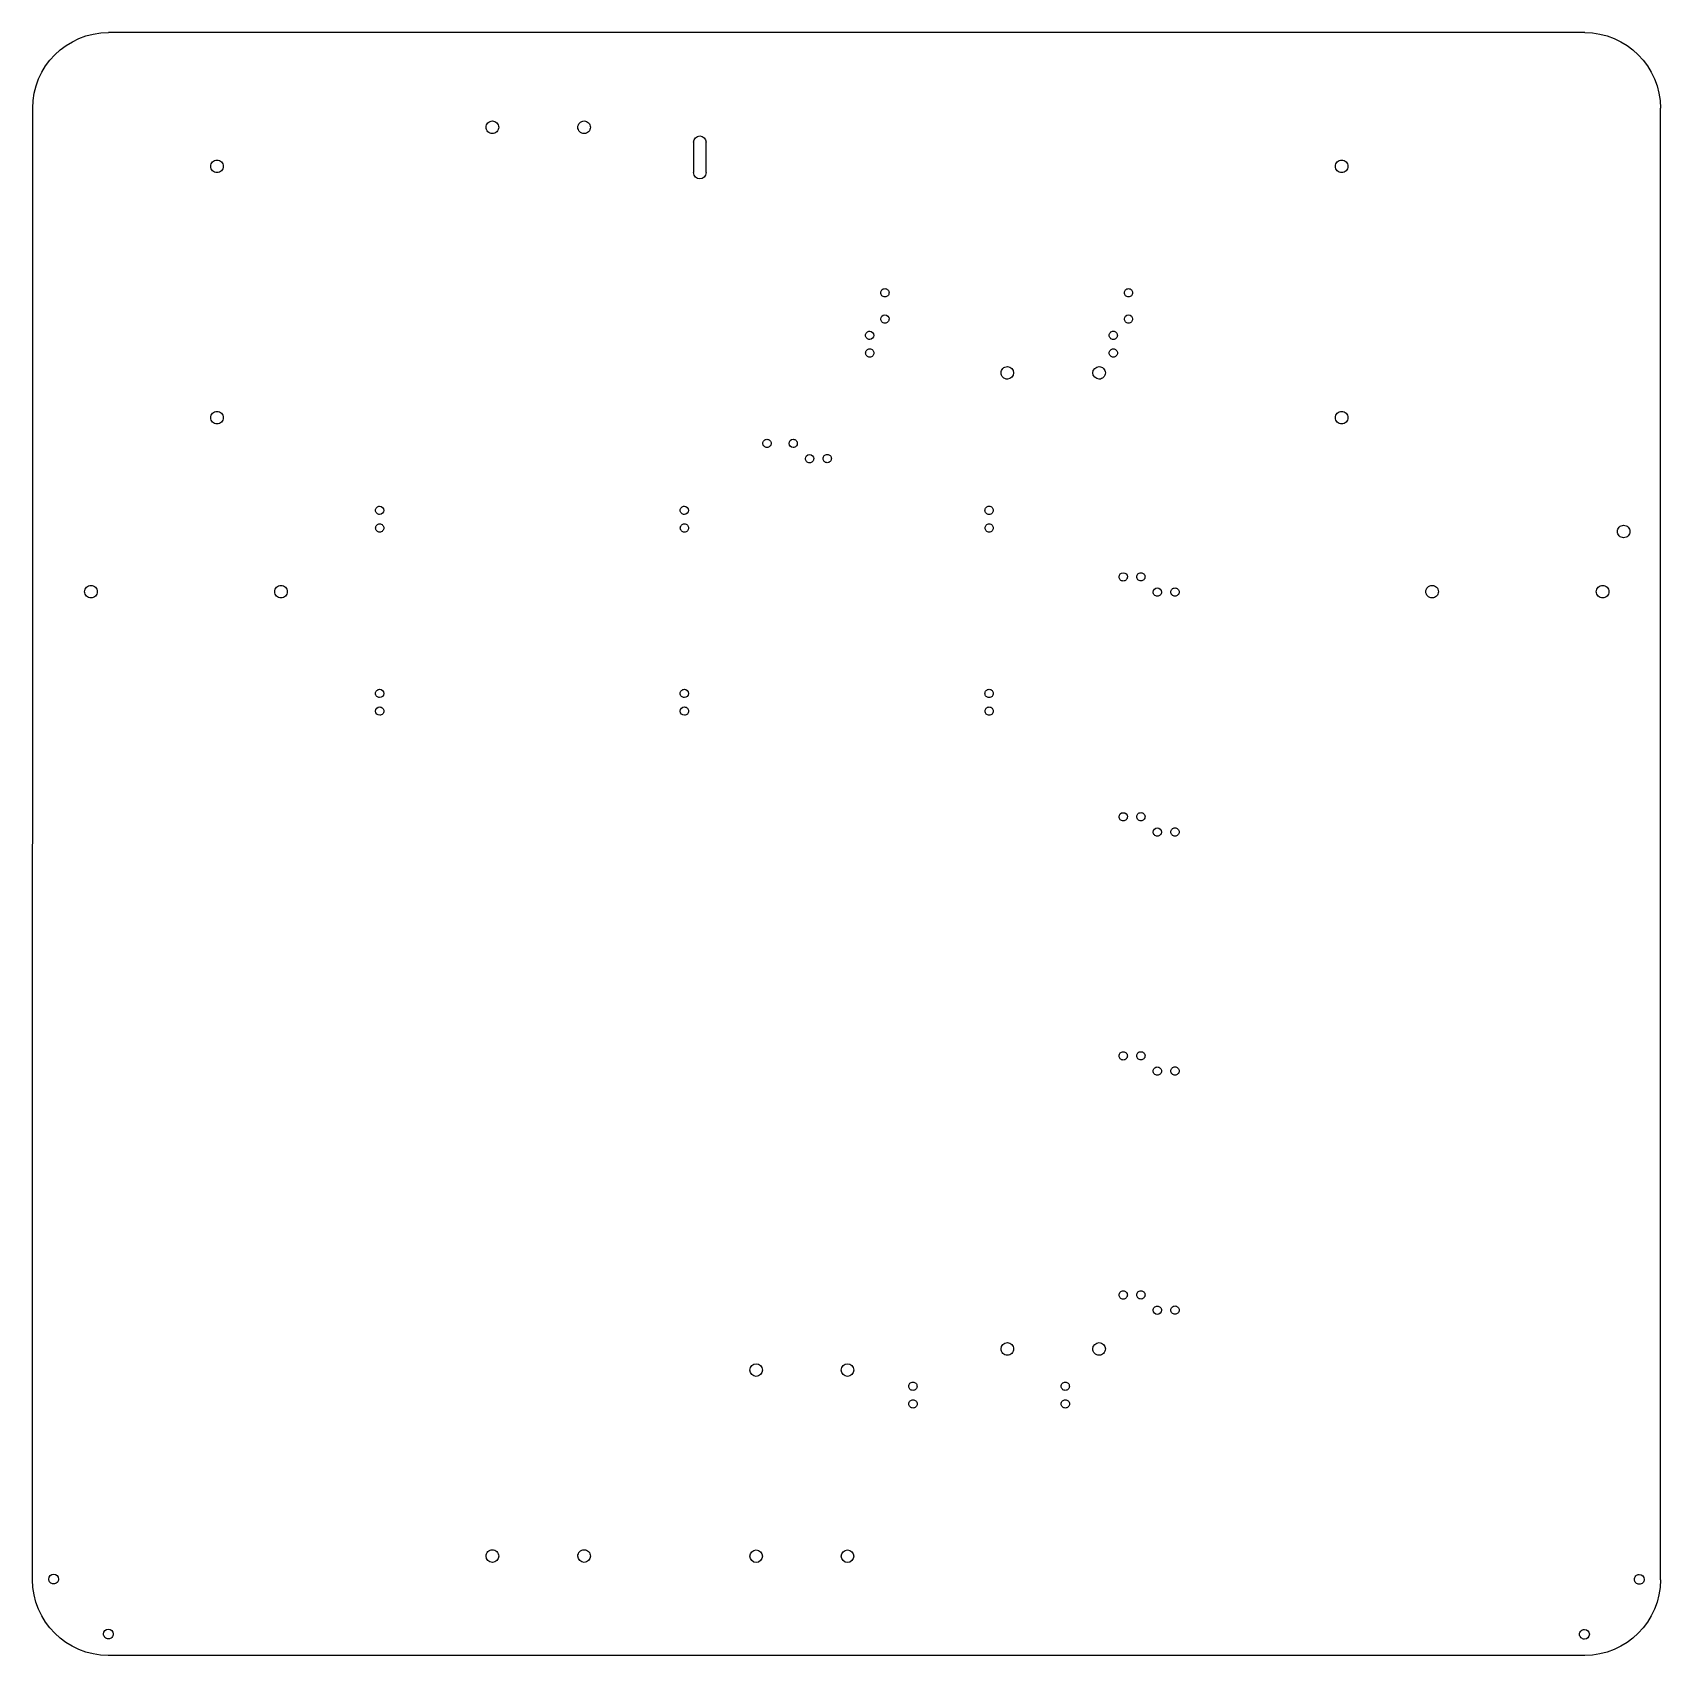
# Model space of a CAD drawing. Extents: x 0 to 534, y 0 to 533.
import ezdxf

# ---------------------------------------------------------------- set-up
doc = ezdxf.new("R2010")
doc.units = 0
doc.layers.get('0').update_dxf_attribs({"linetype": 'CONTINUOUS'})

msp = doc.modelspace()

# ---------------------------------------------------------------- linework, layer by layer
at = {"color": 7}
for points in [[(509.499718, 532.838898), (25.038615, 532.83575)], [(0.132292, 24.991251), (0.179606, 507.976733)], [(534.359016, 24.991118), (534.359016, 507.979736)], [(217.050961, 496.854306), (217.050961, 486.854304)], [(221.168962, 486.854304), (221.168962, 496.854306)], [(509.499851, 0.132271), (24.991328, 0.132271)]]:
    msp.add_lwpolyline(points, dxfattribs=at)
for points in [[(0.179606, 507.976733), (0.179606, 521.705996), (11.309379, 532.835742), (25.038615, 532.835742)], [(509.499718, 532.838898), (523.228974, 532.838811), (534.358645, 521.708973), (534.358566, 507.979736)], [(148.986274, 501.752505), (148.986274, 502.298595), (149.203205, 502.822316), (149.589349, 503.20846)], [(149.589349, 503.20846), (149.975492, 503.5946), (150.499214, 503.811535), (151.045301, 503.811535)], [(151.045301, 503.811535), (151.59139, 503.811535), (152.115112, 503.5946), (152.501255, 503.20846)], [(152.501255, 503.20846), (152.887399, 502.822316), (153.104331, 502.298595), (153.104331, 501.752505)], [(179.08626, 501.752505), (179.08626, 502.298595), (179.303192, 502.822316), (179.689336, 503.20846)], [(179.689336, 503.20846), (180.075479, 503.5946), (180.599201, 503.811535), (181.14529, 503.811535)], [(181.14529, 503.811535), (181.691377, 503.811535), (182.215099, 503.5946), (182.601242, 503.20846)], [(182.601242, 503.20846), (182.987386, 502.822316), (183.204318, 502.298595), (183.204318, 501.752505)], [(149.589349, 500.296553), (149.203205, 500.682697), (148.986274, 501.206418), (148.986274, 501.752505)], [(151.045301, 499.693478), (150.499214, 499.693478), (149.975492, 499.91041), (149.589349, 500.296553)], [(152.501255, 500.296553), (152.115112, 499.91041), (151.59139, 499.693478), (151.045301, 499.693478)], [(153.104331, 501.752505), (153.104331, 501.206418), (152.887399, 500.682697), (152.501255, 500.296553)], [(179.689336, 500.296553), (179.303192, 500.682697), (179.08626, 501.206418), (179.08626, 501.752505)], [(181.14529, 499.693478), (180.599201, 499.693478), (180.075479, 499.91041), (179.689336, 500.296553)], [(182.601242, 500.296553), (182.215099, 499.91041), (181.691377, 499.693478), (181.14529, 499.693478)], [(183.204318, 501.752505), (183.204318, 501.206418), (182.987386, 500.682697), (182.601242, 500.296553)], [(217.050961, 496.854306), (217.050876, 497.991546), (217.972724, 498.913526), (219.109964, 498.913611)], [(219.109964, 498.913611), (220.247204, 498.913526), (221.169047, 497.991546), (221.168962, 496.854306)], [(58.613267, 488.942468), (58.613267, 489.488554), (58.830199, 490.012278), (59.216339, 490.398419)], [(59.216339, 487.486513), (58.830199, 487.872657), (58.613267, 488.396381), (58.613267, 488.942468)], [(59.216339, 490.398419), (59.602483, 490.784563), (60.126205, 491.001495), (60.672294, 491.001495)], [(60.672294, 486.88344), (60.126205, 486.883438), (59.602483, 487.100372), (59.216339, 487.486513)], [(60.672294, 491.001495), (61.218383, 491.001495), (61.742105, 490.784563), (62.128246, 490.398419)], [(62.128246, 487.486513), (61.742105, 487.100372), (61.218383, 486.883438), (60.672294, 486.88344)], [(62.128246, 490.398419), (62.514389, 490.012278), (62.731324, 489.488554), (62.731324, 488.942468)], [(62.731324, 488.942468), (62.731324, 488.396381), (62.514389, 487.872657), (62.128246, 487.486513)], [(219.109961, 484.794997), (217.972721, 484.795081), (217.050873, 485.717064), (217.050961, 486.854304)], [(221.168962, 486.854304), (221.169049, 485.717064), (220.247201, 484.795081), (219.109961, 484.794997)], [(427.667268, 488.942468), (427.667268, 489.488557), (427.8842, 490.012281), (428.270333, 490.398425)], [(428.270333, 487.48651), (427.8842, 487.872654), (427.667268, 488.396378), (427.667268, 488.942468)], [(428.270333, 490.398425), (428.656466, 490.784565), (429.180209, 491.001497), (429.726282, 491.001495)], [(429.726282, 486.88344), (429.180209, 486.883438), (428.656466, 487.10037), (428.270333, 487.48651)], [(429.726282, 491.001495), (430.272382, 491.001497), (430.796099, 490.784565), (431.182258, 490.398425)], [(431.182258, 487.48651), (430.796099, 487.10037), (430.272382, 486.883438), (429.726282, 486.88344)], [(431.182258, 490.398425), (431.568391, 490.012281), (431.785323, 489.488557), (431.785323, 488.942468)], [(431.785323, 488.942468), (431.785323, 488.396378), (431.568391, 487.872654), (431.182258, 487.48651)], [(278.889044, 448.380993), (279.14389, 448.635829), (279.489516, 448.778998), (279.849905, 448.778995)], [(279.849905, 448.778995), (280.21032, 448.778998), (280.555945, 448.635829), (280.810792, 448.380993)], [(358.829062, 448.380993), (359.083908, 448.635829), (359.429533, 448.778998), (359.789922, 448.778995)], [(359.789922, 448.778995), (360.150338, 448.778998), (360.495963, 448.635829), (360.75081, 448.380993)], [(278.491031, 447.420124), (278.491031, 447.780521), (278.634197, 448.126154), (278.889044, 448.380993)], [(278.889044, 446.459258), (278.634197, 446.714094), (278.491031, 447.05973), (278.491031, 447.420124)], [(279.849905, 446.061254), (279.489516, 446.061254), (279.14389, 446.20442), (278.889044, 446.459258)], [(280.810792, 446.459258), (280.555945, 446.20442), (280.21032, 446.061254), (279.849905, 446.061254)], [(280.810792, 448.380993), (281.065612, 448.126154), (281.208778, 447.780521), (281.208778, 447.420124)], [(281.208778, 447.420124), (281.208778, 447.05973), (281.065612, 446.714094), (280.810792, 446.459258)], [(358.431049, 447.420124), (358.431049, 447.780521), (358.574215, 448.126154), (358.829062, 448.380993)], [(358.829062, 446.459258), (358.574215, 446.714094), (358.431049, 447.05973), (358.431049, 447.420124)], [(359.789922, 446.061254), (359.429533, 446.061254), (359.083908, 446.20442), (358.829062, 446.459258)], [(360.75081, 446.459258), (360.495963, 446.20442), (360.150338, 446.061254), (359.789922, 446.061254)], [(360.75081, 448.380993), (361.00563, 448.126154), (361.148796, 447.780521), (361.148796, 447.420124)], [(361.148796, 447.420124), (361.148796, 447.05973), (361.00563, 446.714094), (360.75081, 446.459258)], [(278.491031, 438.820134), (278.491058, 439.570617), (279.09944, 440.179002), (279.849905, 440.179002)], [(278.889044, 437.859265), (278.634197, 438.114104), (278.491031, 438.459737), (278.491031, 438.820134)], [(279.849905, 440.179002), (280.600395, 440.179002), (281.208778, 439.570617), (281.208778, 438.820134)], [(281.208778, 438.820134), (281.208778, 438.459737), (281.065612, 438.114104), (280.810792, 437.859265)], [(358.431049, 438.820134), (358.431075, 439.570617), (359.039458, 440.179002), (359.789922, 440.179002)], [(358.829062, 437.859265), (358.574215, 438.114104), (358.431049, 438.459737), (358.431049, 438.820134)], [(359.789922, 440.179002), (360.540413, 440.179002), (361.148796, 439.570617), (361.148796, 438.820134)], [(361.148796, 438.820134), (361.148796, 438.459737), (361.00563, 438.114104), (360.75081, 437.859265)], [(273.491041, 433.442131), (273.491041, 433.802528), (273.634207, 434.148161), (273.889054, 434.403)], [(273.889054, 432.481265), (273.634207, 432.736101), (273.491041, 433.081737), (273.491041, 433.442131)], [(273.889054, 434.403), (274.1439, 434.657839), (274.489526, 434.801005), (274.849915, 434.801005)], [(274.849915, 434.801005), (275.600405, 434.801005), (276.208788, 434.192614), (276.208788, 433.442131)], [(276.208788, 433.442131), (276.208788, 432.691649), (275.600405, 432.08326), (274.849915, 432.08326)], [(279.849905, 437.461263), (279.489516, 437.461261), (279.14389, 437.604429), (278.889044, 437.859265)], [(280.810792, 437.859265), (280.555945, 437.604429), (280.21032, 437.461261), (279.849905, 437.461263)], [(353.431059, 433.442131), (353.431059, 433.802528), (353.574225, 434.148161), (353.829072, 434.403)], [(353.829072, 432.481265), (353.574225, 432.736101), (353.431059, 433.081737), (353.431059, 433.442131)], [(353.829072, 434.403), (354.083918, 434.657839), (354.429543, 434.801005), (354.789932, 434.801005)], [(354.789932, 434.801005), (355.150348, 434.801005), (355.495973, 434.657839), (355.75082, 434.403)], [(355.75082, 434.403), (356.00564, 434.148161), (356.148806, 433.802528), (356.148806, 433.442131)], [(356.148806, 433.442131), (356.148806, 433.081737), (356.00564, 432.736101), (355.75082, 432.481265)], [(359.789922, 437.461263), (359.429533, 437.461261), (359.083908, 437.604429), (358.829062, 437.859265)], [(360.75081, 437.859265), (360.495963, 437.604429), (360.150338, 437.461261), (359.789922, 437.461263)], [(273.517261, 427.642129), (273.517261, 428.002523), (273.660427, 428.348156), (273.915274, 428.602995)], [(273.915274, 426.68126), (273.660427, 426.936099), (273.517261, 427.281732), (273.517261, 427.642129)], [(274.849915, 432.08326), (274.489526, 432.08326), (274.1439, 432.226427), (273.889054, 432.481265)], [(273.915274, 428.602995), (274.170121, 428.857834), (274.515746, 429.001), (274.876135, 429.001)], [(274.876135, 429.001), (275.236524, 429.001), (275.582175, 428.857834), (275.836996, 428.602995)], [(275.836996, 428.602995), (276.091842, 428.348156), (276.235008, 428.002523), (276.235008, 427.642129)], [(276.235008, 427.642129), (276.235008, 427.281732), (276.091842, 426.936099), (275.836996, 426.68126)], [(353.457305, 427.642129), (353.457305, 428.002523), (353.600472, 428.348156), (353.855318, 428.602995)], [(353.855318, 426.68126), (353.600472, 426.936099), (353.457305, 427.281732), (353.457305, 427.642129)], [(354.789932, 432.08326), (354.429543, 432.08326), (354.083918, 432.226427), (353.829072, 432.481265)], [(353.855318, 428.602995), (354.110165, 428.857834), (354.45579, 429.001), (354.816179, 429.001)], [(355.75082, 432.481265), (355.495973, 432.226427), (355.150348, 432.08326), (354.789932, 432.08326)], [(354.816179, 429.001), (355.176594, 429.001), (355.52222, 428.857834), (355.777066, 428.602995)], [(355.777066, 428.602995), (356.031887, 428.348156), (356.175053, 428.002523), (356.175053, 427.642129)], [(356.175053, 427.642129), (356.175053, 427.281732), (356.031887, 426.936099), (355.777066, 426.68126)], [(274.876135, 426.283255), (274.515746, 426.283255), (274.170121, 426.426421), (273.915274, 426.68126)], [(275.836996, 426.68126), (275.582175, 426.426421), (275.236524, 426.283255), (274.876135, 426.283255)], [(317.986285, 421.135474), (317.986285, 421.681564), (318.203217, 422.205288), (318.58935, 422.591431)], [(318.58935, 422.591431), (318.975509, 422.977572), (319.499225, 423.194504), (320.045299, 423.194501)], [(320.045299, 423.194501), (321.182478, 423.194491), (322.104313, 422.272637), (322.104313, 421.135474)], [(348.08629, 421.135474), (348.08629, 422.272637), (349.008125, 423.194491), (350.145304, 423.194501)], [(350.145304, 423.194501), (350.691378, 423.194504), (351.21512, 422.977572), (351.601253, 422.591431)], [(351.601253, 422.591431), (351.987413, 422.205288), (352.204345, 421.681564), (352.204345, 421.135474)], [(354.816179, 426.283255), (354.45579, 426.283255), (354.110165, 426.426421), (353.855318, 426.68126)], [(355.777066, 426.68126), (355.52222, 426.426421), (355.176594, 426.283255), (354.816179, 426.283255)], [(318.58935, 419.679517), (318.203217, 420.065661), (317.986285, 420.589385), (317.986285, 421.135474)], [(320.045299, 419.076444), (319.499225, 419.076444), (318.975509, 419.293374), (318.58935, 419.679517)], [(322.104313, 421.135474), (322.104313, 419.998311), (321.182478, 419.076458), (320.045299, 419.076444)], [(350.145304, 419.076444), (349.008125, 419.076458), (348.08629, 419.998311), (348.08629, 421.135474)], [(351.601253, 419.679517), (351.21512, 419.293374), (350.691378, 419.076444), (350.145304, 419.076444)], [(352.204345, 421.135474), (352.204345, 420.589385), (351.987413, 420.065661), (351.601253, 419.679517)], [(58.613267, 406.441468), (58.613267, 406.987558), (58.830199, 407.511279), (59.216339, 407.897423)], [(59.216339, 404.985517), (58.830199, 405.37166), (58.613267, 405.895382), (58.613267, 406.441468)], [(59.216339, 407.897423), (59.602483, 408.283566), (60.126205, 408.500498), (60.672294, 408.500498)], [(60.672294, 408.500498), (61.218383, 408.500498), (61.742105, 408.283566), (62.128246, 407.897423)], [(62.128246, 407.897423), (62.514389, 407.511279), (62.731324, 406.987558), (62.731324, 406.441468)], [(62.731324, 406.441468), (62.731324, 405.895382), (62.514389, 405.37166), (62.128246, 404.985517)], [(427.667268, 406.441468), (427.667268, 406.98756), (427.8842, 407.511282), (428.270333, 407.897425)], [(428.270333, 404.985514), (427.8842, 405.371657), (427.667268, 405.895379), (427.667268, 406.441468)], [(428.270333, 407.897425), (428.656466, 408.283569), (429.180209, 408.500501), (429.726282, 408.500498)], [(429.726282, 408.500498), (430.272382, 408.500501), (430.796099, 408.283569), (431.182258, 407.897425)], [(431.182258, 407.897425), (431.568391, 407.511282), (431.785323, 406.98756), (431.785323, 406.441468)], [(431.785323, 406.441468), (431.785323, 405.895379), (431.568391, 405.371657), (431.182258, 404.985514)], [(60.672294, 404.382441), (60.126205, 404.382441), (59.602483, 404.599373), (59.216339, 404.985517)], [(62.128246, 404.985517), (61.742105, 404.599373), (61.218383, 404.382441), (60.672294, 404.382441)], [(429.726282, 404.382441), (429.180209, 404.382439), (428.656466, 404.59937), (428.270333, 404.985514)], [(431.182258, 404.985514), (430.796099, 404.59937), (430.272382, 404.382439), (429.726282, 404.382441)], [(239.788067, 397.982141), (239.788067, 398.342535), (239.931233, 398.688171), (240.186072, 398.943007)], [(240.186072, 397.021272), (239.931233, 397.276111), (239.788067, 397.621744), (239.788067, 397.982141)], [(240.186072, 398.943007), (240.44091, 399.197846), (240.786543, 399.341012), (241.14694, 399.341012)], [(241.14694, 396.62327), (240.786543, 396.623268), (240.44091, 396.766436), (240.186072, 397.021272)], [(241.14694, 399.341012), (241.507335, 399.341012), (241.852968, 399.197846), (242.107807, 398.943007)], [(242.107807, 397.021272), (241.852968, 396.766436), (241.507335, 396.623268), (241.14694, 396.62327)], [(242.107807, 398.943007), (242.362645, 398.688171), (242.505811, 398.342535), (242.505811, 397.982141)], [(242.505811, 397.982141), (242.505811, 397.621744), (242.362645, 397.276111), (242.107807, 397.021272)], [(248.388062, 397.982141), (248.388062, 398.732624), (248.996448, 399.341012), (249.746931, 399.341012)], [(249.746931, 396.62327), (248.996448, 396.62327), (248.388062, 397.231659), (248.388062, 397.982141)], [(249.746931, 399.341012), (250.107325, 399.341012), (250.452961, 399.197846), (250.707799, 398.943007)], [(250.707799, 397.021272), (250.452961, 396.766436), (250.107325, 396.623268), (249.746931, 396.62327)], [(250.707799, 398.943007), (250.962635, 398.688171), (251.105801, 398.342535), (251.105801, 397.982141)], [(251.105801, 397.982141), (251.105801, 397.621744), (250.962635, 397.276111), (250.707799, 397.021272)], [(253.76606, 392.982151), (253.766063, 393.732634), (254.374448, 394.341019), (255.124931, 394.341019)], [(254.164065, 392.021282), (253.909226, 392.276121), (253.76606, 392.621754), (253.76606, 392.982151)], [(255.124931, 391.62328), (254.764537, 391.623278), (254.418901, 391.766446), (254.164065, 392.021282)], [(255.124931, 394.341019), (255.875413, 394.341019), (256.483802, 393.732634), (256.483804, 392.982151)], [(256.0858, 392.021282), (255.830961, 391.766446), (255.485328, 391.623278), (255.124931, 391.62328)], [(256.483804, 392.982151), (256.483804, 392.621754), (256.340638, 392.276121), (256.0858, 392.021282)], [(259.566065, 393.008366), (259.566065, 393.36876), (259.709231, 393.714396), (259.96407, 393.969235)], [(259.96407, 392.047497), (259.709231, 392.302336), (259.566065, 392.647972), (259.566065, 393.008366)], [(259.96407, 393.969235), (260.218909, 394.224071), (260.564542, 394.36724), (260.924936, 394.36724)], [(260.924936, 391.649495), (260.564542, 391.649495), (260.218909, 391.792661), (259.96407, 392.047497)], [(260.924936, 394.36724), (261.285333, 394.36724), (261.630966, 394.224071), (261.885805, 393.969235)], [(261.885805, 392.047497), (261.630966, 391.792661), (261.285333, 391.649495), (260.924936, 391.649495)], [(261.885805, 393.969235), (262.140644, 393.714396), (262.28381, 393.36876), (262.28381, 393.008366)], [(262.28381, 393.008366), (262.28381, 392.647972), (262.140644, 392.302336), (261.885805, 392.047497)], [(112.681038, 376.002132), (112.681038, 376.362526), (112.824204, 376.708162), (113.079042, 376.962998)], [(113.079042, 375.041263), (112.824204, 375.296102), (112.681038, 375.641738), (112.681038, 376.002132)], [(113.079042, 376.962998), (113.333878, 377.217837), (113.679514, 377.361006), (114.039908, 377.361006)], [(114.039908, 374.643261), (113.679514, 374.643261), (113.333878, 374.786427), (113.079042, 375.041263)], [(114.039908, 377.361006), (114.790394, 377.361003), (115.398779, 376.752615), (115.398779, 376.002132)], [(115.398779, 376.002132), (115.398779, 375.251649), (114.790394, 374.643261), (114.039908, 374.643261)], [(212.681039, 376.002132), (212.681039, 376.362526), (212.824205, 376.708162), (213.079041, 376.962998)], [(213.079041, 375.041263), (212.824205, 375.296102), (212.681039, 375.641738), (212.681039, 376.002132)], [(213.079041, 376.962998), (213.33388, 377.217837), (213.679515, 377.361006), (214.03991, 377.361006)], [(214.03991, 374.643261), (213.679515, 374.643261), (213.33388, 374.786427), (213.079041, 375.041263)], [(214.03991, 377.361006), (214.790392, 377.361003), (215.398778, 376.752615), (215.398778, 376.002132)], [(215.398778, 376.002132), (215.398778, 375.251649), (214.790392, 374.643261), (214.03991, 374.643261)], [(312.681045, 376.002132), (312.681045, 376.362526), (312.824211, 376.708162), (313.079031, 376.962998)], [(313.079031, 375.041263), (312.824211, 375.296102), (312.681045, 375.641738), (312.681045, 376.002132)], [(313.079031, 376.962998), (313.333878, 377.217837), (313.679503, 377.361006), (314.039892, 377.361006)], [(314.039892, 374.643261), (313.679503, 374.643261), (313.333878, 374.786427), (313.079031, 375.041263)], [(314.039892, 377.361006), (314.400308, 377.361006), (314.745933, 377.217837), (315.000779, 376.962998)], [(315.000779, 375.041263), (314.745933, 374.786427), (314.400308, 374.643261), (314.039892, 374.643261)], [(315.000779, 376.962998), (315.2556, 376.708162), (315.398766, 376.362526), (315.398766, 376.002132)], [(315.398766, 376.002132), (315.398766, 375.641738), (315.2556, 375.296102), (315.000779, 375.041263)], [(112.707253, 370.202127), (112.707253, 370.562521), (112.850419, 370.908157), (113.105257, 371.162996)], [(113.105257, 369.241258), (112.850419, 369.496097), (112.707253, 369.841733), (112.707253, 370.202127)], [(113.105257, 371.162996), (113.360096, 371.417832), (113.705729, 371.560998), (114.066123, 371.560998)], [(114.066123, 368.843256), (113.705729, 368.843253), (113.360096, 368.986422), (113.105257, 369.241258)], [(114.066123, 371.560998), (114.42652, 371.560998), (114.772153, 371.417832), (115.026992, 371.162996)], [(115.026992, 369.241258), (114.772153, 368.986422), (114.42652, 368.843253), (114.066123, 368.843256)], [(115.026992, 371.162996), (115.281831, 370.908157), (115.424997, 370.562521), (115.424997, 370.202127)], [(115.424997, 370.202127), (115.424997, 369.841733), (115.281831, 369.496097), (115.026992, 369.241258)], [(212.707254, 370.202127), (212.707254, 370.562521), (212.85042, 370.908157), (213.105258, 371.162996)], [(213.105258, 369.241258), (212.85042, 369.496097), (212.707254, 369.841733), (212.707254, 370.202127)], [(213.105258, 371.162996), (213.360094, 371.417832), (213.70573, 371.560998), (214.066124, 371.560998)], [(214.066124, 368.843256), (213.70573, 368.843253), (213.360094, 368.986422), (213.105258, 369.241258)], [(214.066124, 371.560998), (214.426521, 371.560998), (214.772155, 371.417832), (215.026993, 371.162996)], [(215.026993, 369.241258), (214.772155, 368.986422), (214.426521, 368.843253), (214.066124, 368.843256)], [(215.026993, 371.162996), (215.281832, 370.908157), (215.424998, 370.562521), (215.424998, 370.202127)], [(215.424998, 370.202127), (215.424998, 369.841733), (215.281832, 369.496097), (215.026993, 369.241258)], [(312.707292, 370.202127), (312.707292, 370.562521), (312.850458, 370.908157), (313.105278, 371.162996)], [(313.105278, 369.241258), (312.850458, 369.496097), (312.707292, 369.841733), (312.707292, 370.202127)], [(313.105278, 371.162996), (313.360125, 371.417832), (313.70575, 371.560998), (314.066139, 371.560998)], [(314.066139, 368.843256), (313.70575, 368.843253), (313.360125, 368.986422), (313.105278, 369.241258)], [(314.066139, 371.560998), (314.426554, 371.560998), (314.772179, 371.417832), (315.027026, 371.162996)], [(315.027026, 369.241258), (314.772179, 368.986422), (314.426554, 368.843253), (314.066139, 368.843256)], [(315.027026, 371.162996), (315.281846, 370.908157), (315.425012, 370.562521), (315.425012, 370.202127)], [(315.425012, 370.202127), (315.425012, 369.841733), (315.281846, 369.496097), (315.027026, 369.241258)], [(520.217275, 369.061466), (520.217275, 369.607555), (520.434207, 370.131279), (520.82034, 370.517423)], [(520.82034, 367.605511), (520.434207, 367.991652), (520.217275, 368.515376), (520.217275, 369.061466)], [(520.82034, 370.517423), (521.206499, 370.903566), (521.730215, 371.120498), (522.276289, 371.120496)], [(522.276289, 371.120496), (522.822389, 371.120498), (523.346105, 370.903566), (523.732264, 370.517423)], [(523.732264, 370.517423), (524.118397, 370.131279), (524.335329, 369.607555), (524.335329, 369.061466)], [(524.335329, 369.061466), (524.335329, 368.515376), (524.118397, 367.991652), (523.732264, 367.605511)], [(522.276289, 367.002439), (521.730215, 367.002436), (521.206499, 367.219368), (520.82034, 367.605511)], [(523.732264, 367.605511), (523.346105, 367.219368), (522.822389, 367.002436), (522.276289, 367.002439)], [(356.696097, 354.157129), (356.696097, 354.907612), (357.304479, 355.516), (358.05497, 355.516)], [(357.094109, 353.196263), (356.839263, 353.451099), (356.696097, 353.796735), (356.696097, 354.157129)], [(358.05497, 352.798259), (357.694581, 352.798259), (357.348929, 352.941425), (357.094109, 353.196263)], [(358.05497, 355.516), (358.805461, 355.516), (359.413844, 354.907612), (359.413844, 354.157129)], [(359.015831, 353.196263), (358.761011, 352.941425), (358.415359, 352.798259), (358.05497, 352.798259)], [(359.413844, 354.157129), (359.413844, 353.796735), (359.270678, 353.451099), (359.015831, 353.196263)], [(362.496107, 354.183344), (362.496107, 354.543741), (362.639273, 354.889374), (362.89412, 355.144213)], [(362.89412, 353.222478), (362.639273, 353.477317), (362.496107, 353.82295), (362.496107, 354.183344)], [(362.89412, 355.144213), (363.14894, 355.399052), (363.494592, 355.542218), (363.854981, 355.542218)], [(363.854981, 352.824473), (363.494592, 352.824473), (363.14894, 352.967639), (362.89412, 353.222478)], [(363.854981, 355.542218), (364.21537, 355.542218), (364.560995, 355.399052), (364.815842, 355.144213)], [(364.815842, 353.222478), (364.560995, 352.967639), (364.21537, 352.824473), (363.854981, 352.824473)], [(364.815842, 355.144213), (365.070688, 354.889374), (365.213854, 354.543741), (365.213854, 354.183344)], [(365.213854, 354.183344), (365.213854, 353.82295), (365.070688, 353.477317), (364.815842, 353.222478)], [(17.223268, 349.311468), (17.223267, 349.857558), (17.4402, 350.381279), (17.826343, 350.76742)], [(17.826343, 347.855516), (17.4402, 348.241657), (17.223267, 348.765379), (17.223268, 349.311468)], [(17.826343, 350.76742), (18.212484, 351.153564), (18.736207, 351.370495), (19.282295, 351.370495)], [(19.282295, 347.252438), (18.736207, 347.252438), (18.212484, 347.469373), (17.826343, 347.855516)], [(19.282295, 351.370495), (19.828384, 351.370495), (20.352106, 351.153564), (20.738248, 350.76742)], [(20.738248, 347.855516), (20.352106, 347.469373), (19.828384, 347.252438), (19.282295, 347.252438)], [(20.738248, 350.76742), (21.12439, 350.381279), (21.341323, 349.857558), (21.341323, 349.311468)], [(21.341323, 349.311468), (21.341323, 348.765379), (21.12439, 348.241657), (20.738248, 347.855516)], [(79.603263, 349.311468), (79.603263, 349.857558), (79.820198, 350.381279), (80.206339, 350.767423)], [(80.206339, 347.855514), (79.820198, 348.241657), (79.603263, 348.765379), (79.603263, 349.311468)], [(80.206339, 350.767423), (80.592482, 351.153564), (81.116204, 351.370495), (81.662293, 351.370495)], [(81.662293, 347.252438), (81.116204, 347.252438), (80.592482, 347.469373), (80.206339, 347.855514)], [(81.662293, 351.370495), (82.20838, 351.370495), (82.732104, 351.153564), (83.118245, 350.767423)], [(83.118245, 347.855514), (82.732104, 347.469373), (82.20838, 347.252438), (81.662293, 347.252438)], [(83.118245, 350.767423), (83.504388, 350.381279), (83.72132, 349.857558), (83.72132, 349.311468)], [(83.72132, 349.311468), (83.72132, 348.765379), (83.504388, 348.241657), (83.118245, 347.855514)], [(367.878076, 349.157139), (367.878076, 349.907622), (368.486459, 350.51601), (369.23695, 350.51601)], [(368.276089, 348.196273), (368.021242, 348.451109), (367.878076, 348.796745), (367.878076, 349.157139)], [(369.23695, 347.798269), (368.876561, 347.798269), (368.530935, 347.941435), (368.276089, 348.196273)], [(369.23695, 350.51601), (369.98744, 350.51601), (370.595823, 349.907622), (370.595823, 349.157139)], [(370.19781, 348.196273), (369.94299, 347.941435), (369.597339, 347.798269), (369.23695, 347.798269)], [(370.595823, 349.157139), (370.595823, 348.796745), (370.452657, 348.451109), (370.19781, 348.196273)], [(373.678087, 349.183354), (373.678087, 349.543751), (373.821253, 349.889384), (374.076099, 350.144223)], [(374.076099, 348.222488), (373.821253, 348.477327), (373.678087, 348.82296), (373.678087, 349.183354)], [(374.076099, 350.144223), (374.33092, 350.399062), (374.676571, 350.542228), (375.03696, 350.542228)], [(375.03696, 347.824483), (374.676571, 347.824483), (374.33092, 347.967649), (374.076099, 348.222488)], [(375.03696, 350.542228), (375.397349, 350.542228), (375.743001, 350.399062), (375.997821, 350.144223)], [(375.997821, 348.222488), (375.743001, 347.967649), (375.397349, 347.824483), (375.03696, 347.824483)], [(375.997821, 350.144223), (376.252668, 349.889384), (376.395834, 349.543751), (376.395834, 349.183354)], [(376.395834, 349.183354), (376.395834, 348.82296), (376.252668, 348.477327), (375.997821, 348.222488)], [(457.377252, 349.311468), (457.377252, 349.857558), (457.594183, 350.381282), (457.980343, 350.767425)], [(457.980343, 347.855511), (457.594183, 348.241655), (457.377252, 348.765379), (457.377252, 349.311468)], [(457.980343, 350.767425), (458.366476, 351.153566), (458.890218, 351.370498), (459.436292, 351.370495)], [(459.436292, 347.252438), (458.890218, 347.252438), (458.366476, 347.469368), (457.980343, 347.855511)], [(459.436292, 351.370495), (459.982392, 351.370498), (460.506108, 351.153566), (460.892241, 350.767425)], [(460.892241, 347.855511), (460.506108, 347.469368), (459.982392, 347.252438), (459.436292, 347.252438)], [(460.892241, 350.767425), (461.2784, 350.381282), (461.495332, 349.857558), (461.495332, 349.311468)], [(461.495332, 349.311468), (461.495332, 348.765379), (461.2784, 348.241655), (460.892241, 347.855511)], [(513.307231, 349.311468), (513.307231, 349.857558), (513.524163, 350.381282), (513.910323, 350.767425)], [(513.910323, 347.855511), (513.524163, 348.241655), (513.307231, 348.765379), (513.307231, 349.311468)], [(513.910323, 350.767425), (514.296455, 351.153566), (514.820198, 351.370498), (515.366272, 351.370495)], [(515.366272, 347.252438), (514.820198, 347.252438), (514.296455, 347.469368), (513.910323, 347.855511)], [(515.366272, 351.370495), (515.912372, 351.370498), (516.436088, 351.153566), (516.822247, 350.767425)], [(516.822247, 347.855511), (516.436088, 347.469368), (515.912372, 347.252438), (515.366272, 347.252438)], [(516.822247, 350.767425), (517.20838, 350.381282), (517.425312, 349.857558), (517.425312, 349.311468)], [(517.425312, 349.311468), (517.425312, 348.765379), (517.20838, 348.241655), (516.822247, 347.855511)], [(112.681093, 315.902131), (112.681093, 316.262527), (112.824262, 316.60816), (113.079103, 316.862998)], [(113.079103, 314.941263), (112.824262, 315.196101), (112.681093, 315.541736), (112.681093, 315.902131)], [(113.079103, 316.862998), (113.333945, 317.117837), (113.679586, 317.261003), (114.039985, 317.261003)], [(114.039985, 317.261003), (114.790478, 317.261003), (115.398875, 316.652614), (115.398875, 315.902131)], [(115.398875, 315.902131), (115.398875, 315.151647), (114.790478, 314.543261), (114.039985, 314.54326)], [(212.681065, 315.902131), (212.681065, 316.262527), (212.824234, 316.60816), (213.079075, 316.862998)], [(213.079075, 314.941263), (212.824234, 315.196101), (212.681065, 315.541736), (212.681065, 315.902131)], [(213.079075, 316.862998), (213.333917, 317.117837), (213.679558, 317.261003), (214.039957, 317.261003)], [(214.039957, 317.261003), (214.79045, 317.261003), (215.398847, 316.652614), (215.398847, 315.902131)], [(215.398847, 315.902131), (215.398847, 315.151647), (214.79045, 314.543261), (214.039957, 314.54326)], [(312.681072, 315.902134), (312.681072, 316.262529), (312.824238, 316.608164), (313.079058, 316.863002)], [(313.079058, 314.941266), (312.824238, 315.196105), (312.681072, 315.541739), (312.681072, 315.902134)], [(313.079058, 316.863002), (313.333904, 317.117839), (313.67953, 317.261006), (314.039945, 317.261006)], [(314.039945, 317.261006), (314.400334, 317.261006), (314.745959, 317.117839), (315.000806, 316.863002)], [(315.000806, 316.863002), (315.255626, 316.608164), (315.398792, 316.262529), (315.398792, 315.902134)], [(315.398792, 315.902134), (315.398792, 315.541739), (315.255626, 315.196105), (315.000806, 314.941266)], [(112.707313, 310.102129), (112.707311, 310.852611), (113.315707, 311.460999), (114.0662, 311.461)], [(114.0662, 308.743257), (113.315707, 308.743258), (112.707311, 309.351646), (112.707313, 310.102129)], [(114.039985, 314.54326), (113.679586, 314.543258), (113.333945, 314.686426), (113.079103, 314.941263)], [(114.0662, 311.461), (114.426602, 311.461), (114.772241, 311.317834), (115.027082, 311.062996)], [(115.027082, 311.062996), (115.281924, 310.808159), (115.425092, 310.462524), (115.425092, 310.102129)], [(115.425092, 310.102129), (115.425092, 309.741733), (115.281924, 309.396098), (115.027082, 309.141261)], [(212.707285, 310.102129), (212.707283, 310.852611), (213.315679, 311.460999), (214.066175, 311.461)], [(214.066175, 308.743257), (213.315679, 308.743258), (212.707283, 309.351646), (212.707285, 310.102129)], [(214.039957, 314.54326), (213.679558, 314.543258), (213.333917, 314.686426), (213.079075, 314.941263)], [(214.066175, 311.461), (214.426574, 311.461), (214.772213, 311.317834), (215.027054, 311.062996)], [(215.027054, 311.062996), (215.281895, 310.808159), (215.425064, 310.462524), (215.425064, 310.102129)], [(215.425064, 310.102129), (215.425064, 309.741733), (215.281895, 309.396098), (215.027054, 309.141261)], [(312.707318, 310.102129), (312.707318, 310.462524), (312.850484, 310.808159), (313.105304, 311.062996)], [(313.105304, 309.141261), (312.850484, 309.396098), (312.707318, 309.741733), (312.707318, 310.102129)], [(314.039945, 314.543262), (313.67953, 314.543262), (313.333904, 314.686428), (313.079058, 314.941266)], [(313.105304, 311.062996), (313.360151, 311.317834), (313.705776, 311.461), (314.066192, 311.461)], [(315.000806, 314.941266), (314.745959, 314.686428), (314.400334, 314.543262), (314.039945, 314.543262)], [(314.066192, 311.461), (314.426581, 311.461), (314.772206, 311.317834), (315.027053, 311.062996)], [(315.027053, 311.062996), (315.281873, 310.808159), (315.425039, 310.462524), (315.425039, 310.102129)], [(315.425039, 310.102129), (315.425039, 309.741733), (315.281873, 309.396098), (315.027053, 309.141261)], [(115.027082, 309.141261), (114.772241, 308.886423), (114.426602, 308.743257), (114.0662, 308.743257)], [(215.027054, 309.141261), (214.772213, 308.886423), (214.426574, 308.743257), (214.066175, 308.743257)], [(314.066192, 308.743257), (313.705776, 308.743257), (313.360151, 308.886423), (313.105304, 309.141261)], [(315.027053, 309.141261), (314.772206, 308.886423), (314.426581, 308.743257), (314.066192, 308.743257)], [(356.696097, 275.410131), (356.696097, 276.160614), (357.304479, 276.769), (358.05497, 276.769)], [(357.094109, 274.449263), (356.839263, 274.704101), (356.696097, 275.049736), (356.696097, 275.410131)], [(358.05497, 274.051259), (357.694581, 274.051259), (357.348929, 274.194426), (357.094109, 274.449263)], [(358.05497, 276.769), (358.805461, 276.769), (359.413844, 276.160614), (359.413844, 275.410131)], [(359.015831, 274.449263), (358.761011, 274.194426), (358.415359, 274.051259), (358.05497, 274.051259)], [(359.413844, 275.410131), (359.413844, 275.049736), (359.270678, 274.704101), (359.015831, 274.449263)], [(362.496107, 275.436347), (362.496107, 275.796742), (362.639273, 276.142376), (362.89412, 276.397215)], [(362.89412, 274.475479), (362.639273, 274.730318), (362.496107, 275.075952), (362.496107, 275.436347)], [(362.89412, 276.397215), (363.14894, 276.652053), (363.494592, 276.795219), (363.854981, 276.795219)], [(363.854981, 274.077475), (363.494592, 274.077474), (363.14894, 274.220642), (362.89412, 274.475479)], [(363.854981, 276.795219), (364.21537, 276.795219), (364.560995, 276.652053), (364.815842, 276.397215)], [(364.815842, 274.475479), (364.560995, 274.220642), (364.21537, 274.077474), (363.854981, 274.077475)], [(364.815842, 276.397215), (365.070688, 276.142376), (365.213854, 275.796742), (365.213854, 275.436347)], [(365.213854, 275.436347), (365.213854, 275.075952), (365.070688, 274.730318), (364.815842, 274.475479)], [(367.878076, 270.410141), (367.878076, 271.160624), (368.486459, 271.76901), (369.23695, 271.76901)], [(368.276089, 269.449272), (368.021242, 269.704111), (367.878076, 270.049747), (367.878076, 270.410141)], [(369.23695, 269.05127), (368.876561, 269.05127), (368.530935, 269.194436), (368.276089, 269.449272)], [(369.23695, 271.76901), (369.98744, 271.76901), (370.595823, 271.160624), (370.595823, 270.410141)], [(370.19781, 269.449272), (369.94299, 269.194436), (369.597339, 269.05127), (369.23695, 269.05127)], [(370.595823, 270.410141), (370.595823, 270.049747), (370.452657, 269.704111), (370.19781, 269.449272)], [(373.678087, 270.436356), (373.678087, 270.796752), (373.821253, 271.142386), (374.076099, 271.397225)], [(374.076099, 269.47549), (373.821253, 269.730329), (373.678087, 270.075962), (373.678087, 270.436356)], [(374.076099, 271.397225), (374.33092, 271.652063), (374.676571, 271.795229), (375.03696, 271.795229)], [(375.03696, 269.077485), (374.676571, 269.077485), (374.33092, 269.220651), (374.076099, 269.47549)], [(375.03696, 271.795229), (375.397349, 271.795229), (375.743001, 271.652063), (375.997821, 271.397225)], [(375.997821, 269.47549), (375.743001, 269.220651), (375.397349, 269.077485), (375.03696, 269.077485)], [(375.997821, 271.397225), (376.252668, 271.142386), (376.395834, 270.796752), (376.395834, 270.436356)], [(376.395834, 270.436356), (376.395834, 270.075962), (376.252668, 269.730329), (375.997821, 269.47549)], [(356.696097, 196.935082), (356.696097, 197.295477), (356.839263, 197.641112), (357.094109, 197.895948)], [(357.094109, 197.895948), (357.348929, 198.150787), (357.694581, 198.293953), (358.05497, 198.293953)], [(358.05497, 198.293953), (358.415359, 198.293953), (358.761011, 198.150787), (359.015831, 197.895948)], [(359.015831, 197.895948), (359.270678, 197.641112), (359.413844, 197.295477), (359.413844, 196.935082)], [(362.496107, 196.961329), (362.496107, 197.321723), (362.639273, 197.667356), (362.89412, 197.922195)], [(362.89412, 197.922195), (363.14894, 198.177034), (363.494592, 198.3202), (363.854981, 198.3202)], [(363.854981, 198.3202), (364.21537, 198.3202), (364.560995, 198.177034), (364.815842, 197.922195)], [(364.815842, 197.922195), (365.070688, 197.667356), (365.213854, 197.321723), (365.213854, 196.961329)], [(357.094109, 195.974214), (356.839263, 196.229052), (356.696097, 196.574685), (356.696097, 196.935082)], [(358.05497, 195.576209), (357.694581, 195.576209), (357.348929, 195.719375), (357.094109, 195.974214)], [(359.015831, 195.974214), (358.761011, 195.719375), (358.415359, 195.576209), (358.05497, 195.576209)], [(359.413844, 196.935082), (359.413844, 196.574685), (359.270678, 196.229052), (359.015831, 195.974214)], [(362.89412, 196.00046), (362.639273, 196.255299), (362.496107, 196.600932), (362.496107, 196.961329)], [(363.854981, 195.602455), (363.494592, 195.602455), (363.14894, 195.745621), (362.89412, 196.00046)], [(364.815842, 196.00046), (364.560995, 195.745621), (364.21537, 195.602455), (363.854981, 195.602455)], [(365.213854, 196.961329), (365.213854, 196.600932), (365.070688, 196.255299), (364.815842, 196.00046)], [(367.878076, 191.935119), (367.878076, 192.295516), (368.021242, 192.641149), (368.276089, 192.895988)], [(368.276089, 192.895988), (368.530935, 193.150826), (368.876561, 193.293992), (369.23695, 193.293992)], [(369.23695, 193.293992), (369.597339, 193.293992), (369.94299, 193.150826), (370.19781, 192.895988)], [(370.19781, 192.895988), (370.452657, 192.641149), (370.595823, 192.295516), (370.595823, 191.935119)], [(373.678087, 191.961365), (373.678087, 192.321762), (373.821253, 192.667395), (374.076099, 192.922234)], [(374.076099, 192.922234), (374.33092, 193.17707), (374.676571, 193.320239), (375.03696, 193.320239)], [(375.03696, 193.320239), (375.397349, 193.320239), (375.743001, 193.17707), (375.997821, 192.922234)], [(375.997821, 192.922234), (376.252668, 192.667395), (376.395834, 192.321762), (376.395834, 191.961365)], [(368.276089, 190.974253), (368.021242, 191.229089), (367.878076, 191.574724), (367.878076, 191.935119)], [(369.23695, 190.576248), (368.876561, 190.576248), (368.530935, 190.719414), (368.276089, 190.974253)], [(370.19781, 190.974253), (369.94299, 190.719414), (369.597339, 190.576248), (369.23695, 190.576248)], [(370.595823, 191.935119), (370.595823, 191.574724), (370.452657, 191.229089), (370.19781, 190.974253)], [(374.076099, 191.000499), (373.821253, 191.255335), (373.678087, 191.600971), (373.678087, 191.961365)], [(375.03696, 190.602495), (374.676571, 190.602495), (374.33092, 190.745661), (374.076099, 191.000499)], [(375.997821, 191.000499), (375.743001, 190.745661), (375.397349, 190.602495), (375.03696, 190.602495)], [(376.395834, 191.961365), (376.395834, 191.600971), (376.252668, 191.255335), (375.997821, 191.000499)], [(356.696097, 118.46006), (356.696097, 118.820457), (356.839263, 119.16609), (357.094109, 119.420929)], [(357.094109, 117.499194), (356.839263, 117.75403), (356.696097, 118.099666), (356.696097, 118.46006)], [(357.094109, 119.420929), (357.348929, 119.675765), (357.694581, 119.818931), (358.05497, 119.818931)], [(358.05497, 119.818931), (358.415359, 119.818931), (358.761011, 119.675765), (359.015831, 119.420929)], [(359.015831, 119.420929), (359.270678, 119.16609), (359.413844, 118.820457), (359.413844, 118.46006)], [(359.413844, 118.46006), (359.413844, 118.099666), (359.270678, 117.75403), (359.015831, 117.499194)], [(362.496107, 118.486307), (362.496107, 118.846701), (362.639273, 119.192337), (362.89412, 119.447175)], [(362.89412, 117.525438), (362.639273, 117.780276), (362.496107, 118.125912), (362.496107, 118.486307)], [(362.89412, 119.447175), (363.14894, 119.702011), (363.494592, 119.845177), (363.854981, 119.845177)], [(363.854981, 119.845177), (364.21537, 119.845177), (364.560995, 119.702011), (364.815842, 119.447175)], [(364.815842, 119.447175), (365.070688, 119.192337), (365.213854, 118.846701), (365.213854, 118.486307)], [(365.213854, 118.486307), (365.213854, 118.125912), (365.070688, 117.780276), (364.815842, 117.525438)], [(358.05497, 117.101189), (357.694581, 117.101189), (357.348929, 117.244355), (357.094109, 117.499194)], [(359.015831, 117.499194), (358.761011, 117.244355), (358.415359, 117.101189), (358.05497, 117.101189)], [(363.854981, 117.127436), (363.494592, 117.127436), (363.14894, 117.270602), (362.89412, 117.525438)], [(364.815842, 117.525438), (364.560995, 117.270602), (364.21537, 117.127436), (363.854981, 117.127436)], [(367.878076, 113.460099), (367.878076, 113.820493), (368.021242, 114.166126), (368.276089, 114.420965)], [(369.23695, 112.101255), (368.486485, 112.101255), (367.878103, 112.709624), (367.878076, 113.460099)], [(368.276089, 114.420965), (368.530935, 114.675804), (368.876561, 114.81897), (369.23695, 114.81897)], [(369.23695, 114.81897), (369.597339, 114.81897), (369.94299, 114.675804), (370.19781, 114.420965)], [(370.595823, 113.460099), (370.595823, 112.709624), (369.98744, 112.101255), (369.23695, 112.101255)], [(370.19781, 114.420965), (370.452657, 114.166126), (370.595823, 113.820493), (370.595823, 113.460099)], [(373.678087, 113.486346), (373.678087, 113.84674), (373.821253, 114.192376), (374.076099, 114.447212)], [(374.076099, 112.525477), (373.821253, 112.780316), (373.678087, 113.125949), (373.678087, 113.486346)], [(374.076099, 114.447212), (374.33092, 114.70205), (374.676571, 114.845217), (375.03696, 114.845217)], [(375.03696, 112.127475), (374.676571, 112.127472), (374.33092, 112.270638), (374.076099, 112.525477)], [(375.03696, 114.845217), (375.397349, 114.845217), (375.743001, 114.70205), (375.997821, 114.447212)], [(375.997821, 112.525477), (375.743001, 112.270638), (375.397349, 112.127472), (375.03696, 112.127475)], [(375.997821, 114.447212), (376.252668, 114.192376), (376.395834, 113.84674), (376.395834, 113.486346)], [(376.395834, 113.486346), (376.395834, 113.125949), (376.252668, 112.780316), (375.997821, 112.525477)], [(317.986073, 100.752225), (317.986073, 101.889351), (318.907908, 102.811173), (320.045034, 102.811175)], [(320.045034, 102.811175), (320.591108, 102.811183), (321.114798, 102.594259), (321.500957, 102.208132)], [(321.500957, 102.208132), (321.88709, 101.822002), (322.103995, 101.298296), (322.104022, 100.752225)], [(348.086105, 100.752225), (348.086105, 101.889351), (349.007913, 102.811173), (350.14504, 102.811175)], [(350.14504, 102.811175), (351.282166, 102.811173), (352.204001, 101.889351), (352.204001, 100.752225)], [(318.589112, 99.296308), (318.203005, 99.682443), (317.986073, 100.206151), (317.986073, 100.752225)], [(320.045034, 98.693243), (319.498961, 98.693245), (318.975244, 98.910175), (318.589112, 99.296308)], [(321.500957, 99.2963), (321.114824, 98.910164), (320.591108, 98.693237), (320.045034, 98.693243)], [(322.104022, 100.752225), (322.104022, 100.206146), (321.88709, 99.682433), (321.500957, 99.2963)], [(348.689143, 99.296308), (348.30301, 99.682443), (348.086079, 100.206151), (348.086105, 100.752225)], [(350.14504, 98.693243), (349.598966, 98.693245), (349.075276, 98.910175), (348.689143, 99.296308)], [(351.600962, 99.296308), (351.214829, 98.910175), (350.691113, 98.693245), (350.14504, 98.693243)], [(352.204001, 100.752225), (352.204001, 100.206151), (351.987069, 99.682443), (351.600962, 99.296308)], [(235.526069, 93.802219), (235.526071, 94.939348), (236.447898, 95.861172), (237.585027, 95.861172)], [(237.585027, 91.743268), (236.447898, 91.743268), (235.526071, 92.665092), (235.526069, 93.802219)], [(237.585027, 95.861172), (238.722156, 95.861172), (239.643983, 94.93935), (239.643988, 93.802219)], [(239.643988, 93.802219), (239.643983, 92.66509), (238.722156, 91.743266), (237.585027, 91.743268)], [(265.526077, 93.802219), (265.526077, 94.93935), (266.447912, 95.861172), (267.585038, 95.861172)], [(267.585038, 91.743268), (266.447912, 91.743266), (265.526077, 92.66509), (265.526077, 93.802219)], [(267.585038, 95.861172), (268.722165, 95.861172), (269.643999, 94.939348), (269.643999, 93.802219)], [(269.643999, 93.802219), (269.643999, 92.665092), (268.722165, 91.743268), (267.585038, 91.743268)], [(287.681016, 88.502059), (287.681016, 88.862453), (287.824182, 89.208086), (288.079028, 89.462925)], [(288.079028, 87.54119), (287.824182, 87.796029), (287.681016, 88.141662), (287.681016, 88.502059)], [(288.079028, 89.462925), (288.333875, 89.717764), (288.6795, 89.86093), (289.039889, 89.86093)], [(289.039889, 87.143185), (288.6795, 87.143185), (288.333875, 87.286351), (288.079028, 87.54119)], [(289.039889, 89.86093), (289.400305, 89.86093), (289.74593, 89.717764), (290.000777, 89.462925)], [(290.000777, 87.54119), (289.74593, 87.286351), (289.400305, 87.143185), (289.039889, 87.143185)], [(290.000777, 89.462925), (290.255597, 89.208086), (290.398763, 88.862453), (290.398763, 88.502059)], [(290.398763, 88.502059), (290.398763, 88.141662), (290.255597, 87.796029), (290.000777, 87.54119)], [(337.681074, 88.502085), (337.681074, 88.862482), (337.82424, 89.208115), (338.079061, 89.462954)], [(338.079061, 87.541219), (337.82424, 87.796055), (337.681074, 88.141691), (337.681074, 88.502085)], [(338.079061, 89.462954), (338.333907, 89.71779), (338.679533, 89.860959), (339.039948, 89.860959)], [(339.039948, 87.143215), (338.679533, 87.143215), (338.333907, 87.286381), (338.079061, 87.541219)], [(339.039948, 89.860959), (339.400337, 89.860959), (339.745962, 89.71779), (340.000809, 89.462954)], [(340.000809, 87.541219), (339.745962, 87.286381), (339.400337, 87.143215), (339.039948, 87.143215)], [(340.000809, 89.462954), (340.255655, 89.208115), (340.398822, 88.862482), (340.398822, 88.502085)], [(340.398822, 88.502085), (340.398822, 88.141691), (340.255655, 87.796055), (340.000809, 87.541219)], [(287.707262, 82.702054), (287.707262, 83.062448), (287.850428, 83.408084), (288.105275, 83.66292)], [(288.105275, 81.741185), (287.850428, 81.996024), (287.707262, 82.341657), (287.707262, 82.702054)], [(288.105275, 83.66292), (288.360122, 83.917758), (288.705747, 84.060925), (289.066136, 84.060925)], [(289.066136, 81.343183), (288.705747, 81.34318), (288.360122, 81.486349), (288.105275, 81.741185)], [(289.066136, 84.060925), (289.426551, 84.060925), (289.772177, 83.917758), (290.027023, 83.66292)], [(290.027023, 81.741185), (289.772177, 81.486349), (289.426551, 81.34318), (289.066136, 81.343183)], [(290.027023, 83.66292), (290.281843, 83.408084), (290.425009, 83.062448), (290.425009, 82.702054)], [(290.425009, 82.702054), (290.425009, 82.341657), (290.281843, 81.996024), (290.027023, 81.741185)], [(337.707321, 82.70208), (337.707321, 83.062477), (337.850487, 83.40811), (338.105307, 83.662949)], [(338.105307, 81.741214), (337.850487, 81.996053), (337.707321, 82.341686), (337.707321, 82.70208)], [(338.105307, 83.662949), (338.360154, 83.917788), (338.705779, 84.060954), (339.066195, 84.060954)], [(339.066195, 81.343209), (338.705779, 81.343209), (338.360154, 81.486375), (338.105307, 81.741214)], [(339.066195, 84.060954), (339.426584, 84.060954), (339.772209, 83.917788), (340.027055, 83.662949)], [(340.027055, 81.741214), (339.772209, 81.486375), (339.426584, 81.343209), (339.066195, 81.343209)], [(340.027055, 83.662949), (340.281902, 83.40811), (340.425068, 83.062477), (340.425068, 82.70208)], [(340.425068, 82.70208), (340.425068, 82.341686), (340.281902, 81.996053), (340.027055, 81.741214)], [(148.986078, 32.752218), (148.986073, 33.298292), (149.202996, 33.822003), (149.589127, 34.208135)], [(151.045036, 30.69326), (149.907907, 30.69326), (148.986083, 31.615094), (148.986078, 32.752218)], [(149.589127, 34.208135), (149.975257, 34.594271), (150.498963, 34.8112), (151.045036, 34.8112)], [(151.045036, 34.8112), (151.59111, 34.8112), (152.114818, 34.594271), (152.500951, 34.208138)], [(153.103997, 32.752218), (153.103995, 31.615094), (152.182168, 30.69326), (151.045036, 30.69326)], [(152.500951, 34.208138), (152.887079, 33.822003), (153.104003, 33.298292), (153.103997, 32.752218)], [(179.086067, 32.752218), (179.086059, 33.298292), (179.302983, 33.822003), (179.689114, 34.208138)], [(181.145028, 30.69326), (180.007897, 30.69326), (179.08607, 31.615094), (179.086067, 32.752218)], [(179.689114, 34.208138), (180.075247, 34.594271), (180.598955, 34.8112), (181.145028, 34.8112)], [(181.145028, 34.8112), (181.691102, 34.8112), (182.214808, 34.594271), (182.600938, 34.208135)], [(183.203984, 32.752218), (183.203981, 31.615094), (182.282155, 30.69326), (181.145028, 30.69326)], [(182.600938, 34.208135), (182.987068, 33.822003), (183.203989, 33.298292), (183.203984, 32.752218)], [(235.526069, 32.702209), (235.526071, 33.839338), (236.447898, 34.76116), (237.585027, 34.761162)], [(237.585027, 30.643253), (236.447898, 30.643253), (235.526071, 31.565088), (235.526069, 32.702209)], [(237.585027, 34.761162), (238.722156, 34.761162), (239.643983, 33.839338), (239.643988, 32.702209)], [(239.643988, 32.702209), (239.643983, 31.565088), (238.722156, 30.643253), (237.585027, 30.643253)], [(265.526077, 32.702209), (265.526077, 33.839338), (266.447912, 34.761162), (267.585038, 34.761162)], [(267.585038, 30.643253), (266.447912, 30.643253), (265.526077, 31.565088), (265.526077, 32.702209)], [(267.585038, 34.761162), (268.722165, 34.76116), (269.643999, 33.839338), (269.643999, 32.702209)], [(269.643999, 32.702209), (269.643999, 31.565088), (268.722165, 30.643253), (267.585038, 30.643253)], [(5.433161, 25.202415), (5.433168, 26.090991), (6.15351, 26.811319), (7.042094, 26.811319)], [(7.042094, 26.811319), (7.930678, 26.811319), (8.65102, 26.090991), (8.651026, 25.202415)], [(24.991328, 0.132271), (11.262065, 0.132244), (0.132309, 11.262022), (0.132292, 24.991251)], [(5.904401, 24.064706), (5.602667, 24.366437), (5.433157, 24.775695), (5.433161, 25.202415)], [(7.042094, 23.593457), (6.615375, 23.593457), (6.206135, 23.762976), (5.904401, 24.064706)], [(8.179787, 24.064706), (7.878053, 23.762976), (7.468812, 23.593457), (7.042094, 23.593457)], [(8.651026, 25.202415), (8.651031, 24.775695), (8.481521, 24.366437), (8.179787, 24.064706)], [(534.359016, 24.991118), (534.358937, 11.261863), (523.22908, 0.132191), (509.499851, 0.132271)], [(525.807153, 25.09129), (525.807153, 25.51801), (525.976672, 25.927241), (526.278403, 26.228972)], [(526.278403, 23.953581), (525.976672, 24.255339), (525.807153, 24.66457), (525.807153, 25.09129)], [(526.278403, 26.228972), (526.580134, 26.530702), (526.989391, 26.700221), (527.416111, 26.700221)], [(527.416111, 23.482358), (526.989391, 23.482332), (526.580134, 23.651851), (526.278403, 23.953581)], [(527.416111, 26.700221), (528.304688, 26.700221), (529.025016, 25.979866), (529.025016, 25.09129)], [(528.553793, 23.953608), (528.252062, 23.651877), (527.842805, 23.482358), (527.416111, 23.482358)], [(529.025016, 25.09129), (529.025016, 24.66457), (528.855524, 24.255339), (528.553793, 23.953608)], [(23.889402, 6.057588), (23.587668, 6.359319), (23.418158, 6.76855), (23.418162, 7.19527)], [(23.418162, 7.19527), (23.418169, 8.083847), (24.13851, 8.804201), (25.027094, 8.804201)], [(25.027094, 5.586312), (24.600376, 5.586312), (24.191136, 5.755831), (23.889402, 6.057588)], [(25.027094, 8.804201), (25.915678, 8.804201), (26.636021, 8.083847), (26.636027, 7.19527)], [(26.164787, 6.057588), (25.863054, 5.755831), (25.453813, 5.586312), (25.027094, 5.586312)], [(26.636027, 7.19527), (26.636032, 6.76855), (26.466521, 6.359319), (26.164787, 6.057588)], [(507.811148, 7.095284), (507.811148, 7.522004), (507.980666, 7.931235), (508.282397, 8.232966)], [(508.282397, 5.957602), (507.980666, 6.259333), (507.811148, 6.668564), (507.811148, 7.095284)], [(508.282397, 8.232966), (508.584128, 8.534697), (508.993359, 8.704215), (509.420079, 8.704215)], [(509.420079, 5.486353), (508.993359, 5.486353), (508.584128, 5.655871), (508.282397, 5.957602)], [(509.420079, 8.704215), (510.308655, 8.704189), (511.02901, 7.983861), (511.02901, 7.095284)], [(511.02901, 7.095284), (511.02901, 6.206707), (510.308655, 5.486379), (509.420079, 5.486353)]]:
    msp.add_open_spline(points, degree=3, dxfattribs=at)

doc.saveas('drawing.dxf')
